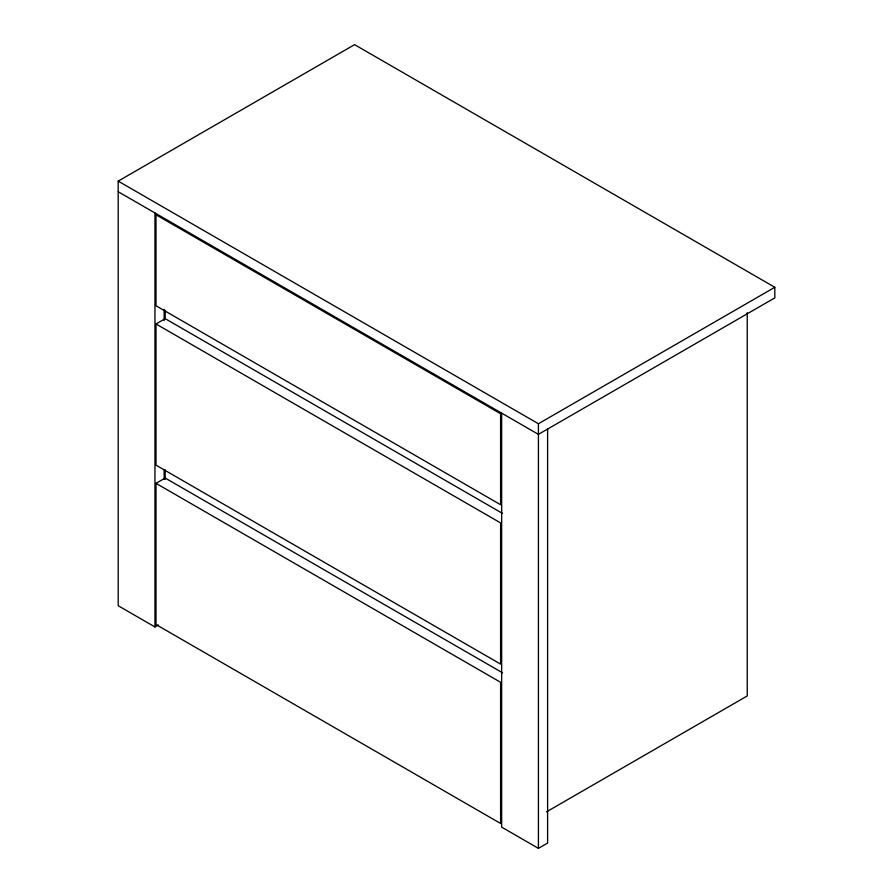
<?xml version="1.0" encoding="UTF-8"?>
<svg xmlns="http://www.w3.org/2000/svg" width="893" height="893" viewBox="0 0 893 893"><rect width="100%" height="100%" fill="white"/><g stroke="black" fill="none" stroke-linecap="round" stroke-linejoin="round"><path stroke-width="1.34" d="M158.407 624.966L154.958 626.953L118.189 605.722L118.189 181.123L354.577 44.65L774.811 287.278L774.811 297.894L538.423 434.366L118.189 191.738M156.007 323.969L500.605 522.93L500.605 664.102L156.007 465.153L156.007 323.969L165.205 318.667L502.569 513.442M156.007 483.347L500.605 682.297L500.605 823.48L156.007 624.531L156.007 483.347L165.205 478.045L502.569 672.82M118.189 181.123L538.423 423.751L774.811 287.278M546.494 811.849L747.24 695.948L747.24 312.628M501.654 413.135L501.654 827.119L538.423 848.35L547.621 843.048L547.621 429.053M538.423 423.751L538.423 848.35M165.205 310.407L165.205 318.622M165.205 469.785L165.205 479.374M164.145 309.413L164.145 320.565M164.145 469.718L164.145 479.474M154.958 212.969L154.958 626.953M500.605 413.738L156.007 214.789L156.007 305.774L500.605 504.724L500.605 413.738"/></g></svg>
